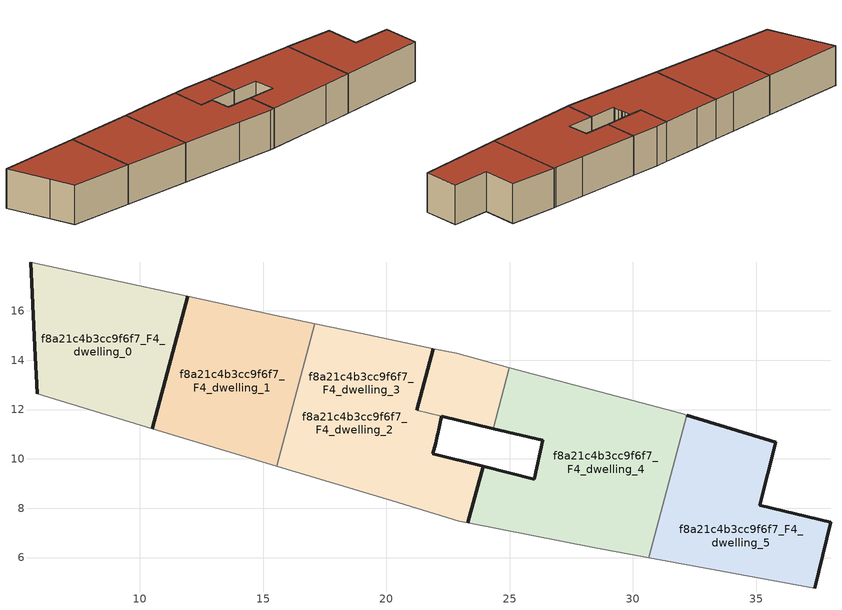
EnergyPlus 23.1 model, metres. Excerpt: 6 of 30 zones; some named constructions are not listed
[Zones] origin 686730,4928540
f8a21c4b3cc9f6f7_F4_dwelling_0
 floor to f8a21c4b3cc9f6f7_F3_dwelling_0 (EU_floor_Construction): 10.51,11.23 11.94,16.6 5.58,17.99 5.75,14.54 5.85,12.63 z12
 wall outside (EU_wall_Construction): 5.85,12.63 5.75,14.54 5.58,17.99 / 11.94,16.6 10.51,11.23 z12:15
 wall adiabatic (EU_wall_Construction): 10.51,11.23 5.85,12.63 / 5.58,17.99 11.94,16.6 z12:15
 roof outside (EU_roof_Construction): 11.94,16.6 10.51,11.23 5.85,12.63 5.75,14.54 5.58,17.99 z15
f8a21c4b3cc9f6f7_F4_dwelling_1
 floor to f8a21c4b3cc9f6f7_F3_dwelling_1 (EU_floor_Construction): 15.55,9.71 17.09,15.49 15.47,15.83 11.94,16.6 10.51,11.23 z12
 wall outside (EU_wall_Construction): 10.51,11.23 11.94,16.6 z12:15
 wall adiabatic (EU_wall_Construction): 15.55,9.71 10.51,11.23 / 11.94,16.6 15.47,15.83 17.09,15.49 z12:15
 wall to f8a21c4b3cc9f6f7_F4_dwelling_2 (EU_wall_Construction): 17.09,15.49 15.55,9.71 z12:15
 roof outside (EU_roof_Construction): 17.09,15.49 15.55,9.71 10.51,11.23 11.94,16.6 15.47,15.83 z15
f8a21c4b3cc9f6f7_F4_dwelling_2
 floor outside (EU_floor_Construction): 23.31,7.41 23.92,9.7 21.89,10.21 21.92,10.35 21.99,10.64 22.06,10.93 22.07,10.96 22.07,11 22.14,11.29 22.21,11.58 22.25,11.72 21.23,11.97 21.9,14.48 18.97,15.09 17.09,15.49 15.55,9.71 20.25,8.29 22.96,7.48 z12; 24.33,11.23 24.99,13.7 22.85,14.28 21.9,14.48 21.23,11.97 22.25,11.72 z12
 wall outside (EU_wall_Construction): 21.9,14.48 21.23,11.97 / 22.25,11.72 22.21,11.58 22.14,11.29 22.07,11 22.07,10.96 22.06,10.93 21.99,10.64 21.92,10.35 21.89,10.21 23.92,9.7 23.31,7.41 z12:15
 wall adiabatic (EU_wall_Construction): 23.31,7.41 22.96,7.48 20.25,8.29 15.55,9.71 / 17.09,15.49 18.97,15.09 21.9,14.48 z12:15
 wall to f8a21c4b3cc9f6f7_F4_dwelling_3 (EU_wall_Construction): 21.23,11.97 22.25,11.72 z12:15
 roof outside (EU_roof_Construction): 24.99,13.7 24.33,11.23 22.25,11.72 21.23,11.97 21.9,14.48 22.85,14.28 z15; 21.9,14.48 21.23,11.97 22.25,11.72 22.21,11.58 22.14,11.29 22.07,11 22.07,10.96 22.06,10.93 21.99,10.64 21.92,10.35 21.89,10.21 23.92,9.7 23.31,7.41 22.96,7.48 20.25,8.29 15.55,9.71 17.09,15.49 18.97,15.09 z15
f8a21c4b3cc9f6f7_F4_dwelling_3
 floor to f8a21c4b3cc9f6f7_F3_dwelling_3 (EU_floor_Construction): 23.31,7.41 23.92,9.7 21.89,10.21 21.92,10.35 21.99,10.64 22.06,10.93 22.07,10.96 22.07,11 22.14,11.29 22.21,11.58 22.25,11.72 21.23,11.97 21.9,14.48 18.97,15.09 17.09,15.49 15.55,9.71 20.25,8.29 22.96,7.48 z12; 24.33,11.23 24.99,13.7 22.85,14.28 21.9,14.48 21.23,11.97 22.25,11.72 z12
 wall outside (EU_wall_Construction): 21.23,11.97 21.9,14.48 / 24.33,11.23 22.25,11.72 z12:15
 wall adiabatic (EU_wall_Construction): 21.9,14.48 22.85,14.28 24.99,13.7 z12:15
 wall to f8a21c4b3cc9f6f7_F4_dwelling_4 (EU_wall_Construction): 24.99,13.7 24.33,11.23 z12:15
 roof outside (EU_roof_Construction): 24.99,13.7 24.33,11.23 22.25,11.72 21.23,11.97 21.9,14.48 22.85,14.28 z15; 21.9,14.48 21.23,11.97 22.25,11.72 22.21,11.58 22.14,11.29 22.07,11 22.07,10.96 22.06,10.93 21.99,10.64 21.92,10.35 21.89,10.21 23.92,9.7 23.31,7.41 22.96,7.48 20.25,8.29 15.55,9.71 17.09,15.49 18.97,15.09 z15
f8a21c4b3cc9f6f7_F4_dwelling_4
 floor to f8a21c4b3cc9f6f7_F3_dwelling_4 (EU_floor_Construction): 30.64,5.99 32.19,11.77 32.02,11.83 29.65,12.46 24.99,13.7 24.33,11.23 26.35,10.75 26,9.18 23.92,9.7 23.31,7.41 28.44,6.39 z12
 wall outside (EU_wall_Construction): 23.31,7.41 23.92,9.7 26,9.18 26.35,10.75 24.33,11.23 z12:15
 wall adiabatic (EU_wall_Construction): 30.64,5.99 28.44,6.39 23.31,7.41 / 24.99,13.7 29.65,12.46 32.02,11.83 32.19,11.77 z12:15
 wall to f8a21c4b3cc9f6f7_F4_dwelling_5 (EU_wall_Construction): 32.19,11.77 30.64,5.99 z12:15
 roof outside (EU_roof_Construction): 32.02,11.83 32.19,11.77 30.64,5.99 28.44,6.39 23.31,7.41 23.92,9.7 26,9.18 26.35,10.75 24.33,11.23 24.99,13.7 29.65,12.46 z15
f8a21c4b3cc9f6f7_F4_dwelling_5
 floor to f8a21c4b3cc9f6f7_F3_dwelling_5 (EU_floor_Construction): 37.38,4.76 38.02,7.43 35.14,8.12 35.8,10.68 32.19,11.77 30.64,5.99 z12
 wall outside (EU_wall_Construction): 32.19,11.77 35.8,10.68 35.14,8.12 38.02,7.43 37.38,4.76 z12:15
 wall adiabatic (EU_wall_Construction): 37.38,4.76 30.64,5.99 z12:15
 roof outside (EU_roof_Construction): 35.8,10.68 35.14,8.12 38.02,7.43 37.38,4.76 30.64,5.99 32.19,11.77 z15
[HVACTEMPLATE:THERMOSTAT] Constant Heating Setpoint=20; Constant Cooling Setpoint=50
EU_HeatOnly_f8a21c4b3cc9f6f7_F0_dwelling_0; EU_HeatOnly_f8a21c4b3cc9f6f7_F0_dwelling_1; EU_HeatOnly_f8a21c4b3cc9f6f7_F0_dwelling_2; EU_HeatOnly_f8a21c4b3cc9f6f7_F0_dwelling_3; EU_HeatOnly_f8a21c4b3cc9f6f7_F0_dwelling_4; EU_HeatOnly_f8a21c4b3cc9f6f7_F0_dwelling_5; EU_HeatOnly_f8a21c4b3cc9f6f7_F1_dwelling_0; EU_HeatOnly_f8a21c4b3cc9f6f7_F1_dwelling_1; EU_HeatOnly_f8a21c4b3cc9f6f7_F1_dwelling_2; EU_HeatOnly_f8a21c4b3cc9f6f7_F1_dwelling_3; EU_HeatOnly_f8a21c4b3cc9f6f7_F1_dwelling_4; EU_HeatOnly_f8a21c4b3cc9f6f7_F1_dwelling_5; EU_HeatOnly_f8a21c4b3cc9f6f7_F2_dwelling_0; EU_HeatOnly_f8a21c4b3cc9f6f7_F2_dwelling_1; EU_HeatOnly_f8a21c4b3cc9f6f7_F2_dwelling_2; EU_HeatOnly_f8a21c4b3cc9f6f7_F2_dwelling_3; EU_HeatOnly_f8a21c4b3cc9f6f7_F2_dwelling_4; EU_HeatOnly_f8a21c4b3cc9f6f7_F2_dwelling_5; EU_HeatOnly_f8a21c4b3cc9f6f7_F3_dwelling_0; EU_HeatOnly_f8a21c4b3cc9f6f7_F3_dwelling_1; EU_HeatOnly_f8a21c4b3cc9f6f7_F3_dwelling_2; EU_HeatOnly_f8a21c4b3cc9f6f7_F3_dwelling_3; EU_HeatOnly_f8a21c4b3cc9f6f7_F3_dwelling_4; EU_HeatOnly_f8a21c4b3cc9f6f7_F3_dwelling_5; EU_HeatOnly_f8a21c4b3cc9f6f7_F4_dwelling_0; EU_HeatOnly_f8a21c4b3cc9f6f7_F4_dwelling_1; EU_HeatOnly_f8a21c4b3cc9f6f7_F4_dwelling_2; EU_HeatOnly_f8a21c4b3cc9f6f7_F4_dwelling_3; EU_HeatOnly_f8a21c4b3cc9f6f7_F4_dwelling_4; EU_HeatOnly_f8a21c4b3cc9f6f7_F4_dwelling_5
[SCHEDULE:CONSTANT]
Name | Hourly Value
EU_AlwaysOn | 1
EU_CoolingOff | 0
[SCHEDULE:FILE] Column Number=1; Rows to Skip at Top=0; Number of Hours of Data=8760; Column Separator=Comma; Interpolate to Timestep=No; Minutes per Item=60; Adjust Schedule for Daylight Savings=Yes
Name | File
EU_Step8_GainSchedule_f8a21c4b3cc9f6f7_F2_dwelling_3_f000 | ../../schedules/f8a21c4b3cc9f6f7/f8a21c4b3cc9f6f7_F2_dwelling_3_f000_gain.csv
EU_Step8_GainSchedule_f8a21c4b3cc9f6f7_F2_dwelling_4_f000 | ../../schedules/f8a21c4b3cc9f6f7/f8a21c4b3cc9f6f7_F2_dwelling_4_f000_gain.csv
EU_Step8_GainSchedule_f8a21c4b3cc9f6f7_F2_dwelling_5_f000 | ../../schedules/f8a21c4b3cc9f6f7/f8a21c4b3cc9f6f7_F2_dwelling_5_f000_gain.csv
EU_Step8_GainSchedule_f8a21c4b3cc9f6f7_F3_dwelling_0_f000 | ../../schedules/f8a21c4b3cc9f6f7/f8a21c4b3cc9f6f7_F3_dwelling_0_f000_gain.csv
EU_Step8_GainSchedule_f8a21c4b3cc9f6f7_F3_dwelling_1_f000 | ../../schedules/f8a21c4b3cc9f6f7/f8a21c4b3cc9f6f7_F3_dwelling_1_f000_gain.csv
EU_Step8_GainSchedule_f8a21c4b3cc9f6f7_F3_dwelling_2_f000 | ../../schedules/f8a21c4b3cc9f6f7/f8a21c4b3cc9f6f7_F3_dwelling_2_f000_gain.csv
EU_Step8_GainSchedule_f8a21c4b3cc9f6f7_F3_dwelling_3_f000 | ../../schedules/f8a21c4b3cc9f6f7/f8a21c4b3cc9f6f7_F3_dwelling_3_f000_gain.csv
EU_Step8_GainSchedule_f8a21c4b3cc9f6f7_F3_dwelling_4_f000 | ../../schedules/f8a21c4b3cc9f6f7/f8a21c4b3cc9f6f7_F3_dwelling_4_f000_gain.csv
EU_Step8_GainSchedule_f8a21c4b3cc9f6f7_F3_dwelling_5_f000 | ../../schedules/f8a21c4b3cc9f6f7/f8a21c4b3cc9f6f7_F3_dwelling_5_f000_gain.csv
EU_Step8_GainSchedule_f8a21c4b3cc9f6f7_F4_dwelling_0_f000 | ../../schedules/f8a21c4b3cc9f6f7/f8a21c4b3cc9f6f7_F4_dwelling_0_f000_gain.csv
EU_Step8_GainSchedule_f8a21c4b3cc9f6f7_F4_dwelling_1_f000 | ../../schedules/f8a21c4b3cc9f6f7/f8a21c4b3cc9f6f7_F4_dwelling_1_f000_gain.csv
EU_Step8_GainSchedule_f8a21c4b3cc9f6f7_F4_dwelling_2_f000 | ../../schedules/f8a21c4b3cc9f6f7/f8a21c4b3cc9f6f7_F4_dwelling_2_f000_gain.csv
EU_Step8_GainSchedule_f8a21c4b3cc9f6f7_F4_dwelling_3_f000 | ../../schedules/f8a21c4b3cc9f6f7/f8a21c4b3cc9f6f7_F4_dwelling_3_f000_gain.csv
EU_Step8_GainSchedule_f8a21c4b3cc9f6f7_F4_dwelling_4_f000 | ../../schedules/f8a21c4b3cc9f6f7/f8a21c4b3cc9f6f7_F4_dwelling_4_f000_gain.csv
EU_Step8_GainSchedule_f8a21c4b3cc9f6f7_F4_dwelling_5_f000 | ../../schedules/f8a21c4b3cc9f6f7/f8a21c4b3cc9f6f7_F4_dwelling_5_f000_gain.csv
